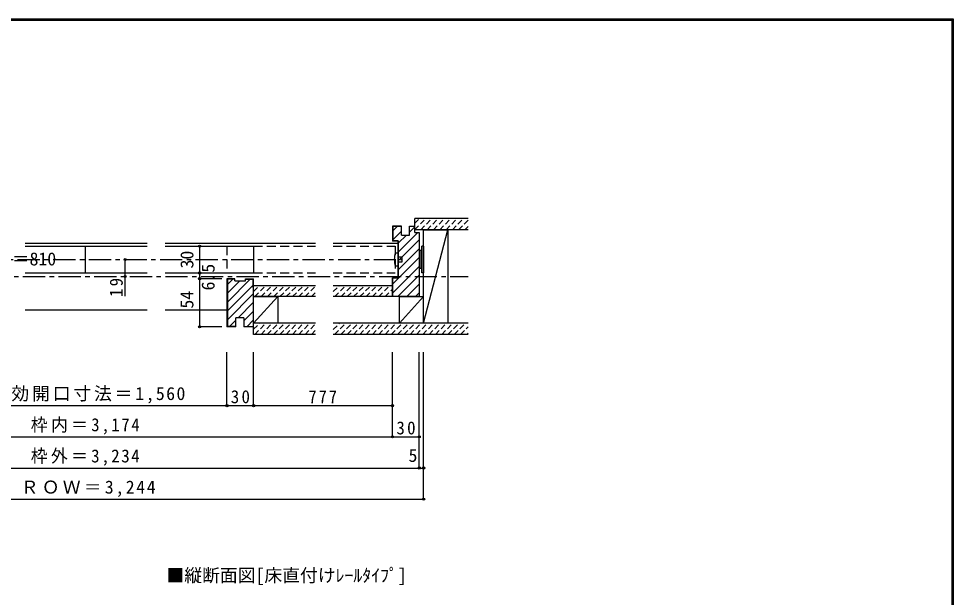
# Model space of a CAD drawing. Units: millimetres, scale not verified. Extents: x -973 to 977, y -718 to 696.
# Drawn here: x -73 to 977, y 46 to 696 of the extents above; entities that cross this region are included whole.
import ezdxf
from ezdxf.enums import TextEntityAlignment as Align

# ---------------------------------------------------------------- set-up
doc = ezdxf.new("R2010")
doc.units = ezdxf.units.MM
doc.header["$LTSCALE"] = 5
doc.header["$PDMODE"] = 32
doc.header["$PDSIZE"] = 2.5
for name, pattern in [('CHAIN1', [8, 5, -1, 1, -1]), ('DASHED1', [1.8, 1.2, -0.6]), ('DASHED2', [3, 2, -1])]:
    doc.linetypes.add(name, pattern=pattern)
for name, color, linetype in [('0-1_通り芯', 4, 'CHAIN1'), ('0-2_柱', 7, 'Continuous'), ('0-3_仕上げ', 2, 'Continuous'), ('0-4_枠', 3, 'Continuous'), ('0-6_扉', 6, 'Continuous'), ('0-7_金物', 7, 'Continuous'), ('0-A_文字', 3, 'Continuous'), ('0-B_寸法', 7, 'Continuous'), ('0-C_ハッチ', 4, 'DASHED1'), ('F-1_枠', 6, 'Continuous')]:
    doc.layers.add(name, color=color, linetype=linetype)
doc.styles.add('ＭＳ ゴシック', font='')
doc.styles.get('ＭＳ ゴシック').set_extended_font_data('MS Gothic')

msp = doc.modelspace()

# ---------------------------------------------------------------- linework, layer by layer
at = {"layer": '0-1_通り芯'}
for p, q in [((-354.367, 425.5), (357.746, 425.5)), ((-428.353, 406.5), (431.746, 406.5))]:
    msp.add_line(p, q, dxfattribs=at)
at = {"layer": '0-2_柱'}
for p, q in [((381.732, 354), (381.732, 459)), ((381.732, 459), (408.732, 459)), ((381.732, 354), (408.732, 459)), ((408.732, 459), (408.732, 354)), ((217.775, 384), (190.775, 354)), ((190.775, 384), (217.775, 384)), ((190.775, 354), (190.775, 384)), ((217.775, 384), (217.775, 354)), ((217.775, 354), (190.775, 354)), ((381.732, 354), (354.732, 354)), ((408.732, 354), (381.732, 354))]:
    msp.add_line(p, q, dxfattribs=at)
msp.add_lwpolyline([(354.732, 354), (354.732, 384), (381.732, 384)], close=True, dxfattribs=at)
at = {"layer": '0-3_仕上げ'}
for p, q in [((431.732, 471.5), (371.746, 471.5)), ((371.746, 459), (371.746, 471.5)), ((431.732, 459), (371.746, 459)), ((260.24, 396), (190.718, 396)), ((346.746, 396), (280.24, 396)), ((260.24, 384), (190.718, 384)), ((346.746, 384), (280.24, 384)), ((260.24, 354), (190.718, 354)), ((190.718, 341.5), (190.718, 354)), ((431.732, 354), (280.24, 354)), ((260.24, 341.5), (190.718, 341.5)), ((431.732, 341.5), (280.24, 341.5))]:
    msp.add_line(p, q, dxfattribs=at)
at = {"layer": '0-4_枠'}
for p, q in [((356.746, 462.5), (347.246, 462.5)), ((347.246, 462.5), (347.246, 446.5)), ((356.746, 453), (356.746, 463)), ((365.746, 453), (365.746, 463)), ((365.746, 463), (371.746, 463)), ((371.746, 456), (371.746, 463)), ((356.746, 453), (365.746, 453)), ((371.746, 456), (376.746, 456)), ((376.746, 456), (376.746, 384)), ((352.746, 446), (346.746, 446)), ((353.246, 446.5), (347.246, 446.5)), ((352.746, 446), (352.746, 405)), ((353.246, 446.5), (353.246, 404.5)), ((160.718, 404), (160.718, 350)), ((169.718, 404), (160.718, 404)), ((161.218, 403.5), (161.218, 350.5)), ((169.718, 403.5), (161.218, 403.5)), ((169.718, 401.5), (169.718, 404)), ((181.718, 404), (190.718, 404)), ((181.718, 403.5), (190.218, 403.5)), ((190.218, 394), (190.218, 403.5)), ((190.718, 350), (190.718, 404)), ((346.746, 384), (346.746, 405)), ((352.746, 405), (346.746, 405)), ((353.246, 404.5), (347.246, 404.5)), ((347.246, 384), (347.246, 404.5)), ((190.218, 394), (190.718, 394)), ((376.746, 384), (346.746, 384)), ((179.718, 360), (170.718, 360)), ((170.718, 350), (170.718, 360)), ((179.718, 360), (179.718, 350)), ((170.718, 350), (160.718, 350)), ((170.718, 350.5), (161.218, 350.5)), ((190.718, 350), (179.718, 350))]:
    msp.add_line(p, q, dxfattribs=at)
at = {"layer": '0-4_枠', "color": 4}
for p, q in [((-65.924, 444), (71.243, 444)), ((91.243, 444), (260.24, 444)), ((280.24, 444), (352.746, 444)), ((-65.924, 369), (71.243, 369)), ((91.243, 369), (160.718, 369))]:
    msp.add_line(p, q, dxfattribs=at)
at = {"layer": '0-4_枠'}
for points in [[(356.746, 463), (346.746, 463), (346.746, 446)], [(169.718, 401.5), (181.718, 401.5), (181.718, 404)]]:
    msp.add_lwpolyline(points, dxfattribs=at)
at = {"layer": '0-6_扉'}
for p, q in [((-65.924, 440.5), (71.243, 440.5)), ((1.69, 440.5), (1.69, 410.5)), ((91.243, 440.5), (190.718, 440.5)), ((190.718, 440.5), (190.718, 410.5)), ((-65.924, 410.5), (71.243, 410.5)), ((91.243, 410.5), (190.718, 410.5))]:
    msp.add_line(p, q, dxfattribs=at)
at = {"layer": '0-6_扉', "color": 2, "linetype": 'DASHED2'}
for p, q in [((160.718, 440.5), (160.718, 410.5)), ((160.718, 440.5), (260.24, 440.5)), ((280.24, 440.5), (349.746, 440.5)), ((349.746, 440.5), (349.746, 410.5)), ((160.718, 410.5), (260.24, 410.5)), ((280.24, 410.5), (349.746, 410.5))]:
    msp.add_line(p, q, dxfattribs=at)
at = {"layer": '0-7_金物'}
for p, q in [((377.746, 434.568), (376.739, 434.568)), ((379.746, 435.568), (377.746, 435.568)), ((377.746, 415.568), (377.746, 435.568)), ((379.746, 410.568), (379.746, 440.568)), ((381.746, 440.568), (379.746, 440.568)), ((381.746, 410.568), (381.746, 440.568)), ((357.746, 428), (352.746, 428)), ((352.746, 423), (357.746, 423)), ((357.746, 423), (357.746, 428)), ((352.746, 418), (349.746, 418)), ((377.746, 416.568), (376.739, 416.568)), ((379.746, 415.568), (377.746, 415.568)), ((381.746, 410.568), (379.746, 410.568))]:
    msp.add_line(p, q, dxfattribs=at)
msp.add_lwpolyline([(349.746, 433), (352.746, 433), (352.746, 418)], dxfattribs=at)
msp.add_arc((377.371, 425.5), 28.625, 164.81071, 195.18929, dxfattribs=at)
at = {"layer": '0-B_寸法', "color": 4}
for p, q in [((130.013, 440.5), (130.013, 350)), ((46.448, 384.5), (46.448, 425.5)), ((155.059, 404), (130.013, 404)), ((155.059, 350), (130.013, 350)), ((160.718, 261.5), (160.718, 321.5)), ((190.718, 261.5), (190.718, 321.5)), ((346.746, 226.5), (346.746, 321.5)), ((376.746, 191.5), (376.746, 321.5)), ((381.732, 156.5), (381.732, 321.5)), ((-157.339, 261.5), (160.718, 261.5)), ((160.718, 261.5), (190.718, 261.5)), ((190.718, 261.5), (346.746, 261.5)), ((-343.367, 226.5), (346.746, 226.5)), ((346.746, 226.5), (376.746, 226.5)), ((-373.367, 191.5), (376.746, 191.5)), ((376.746, 191.5), (381.732, 191.5)), ((-378.353, 156.5), (381.732, 156.5))]:
    msp.add_line(p, q, dxfattribs=at)
at = {"layer": '0-B_寸法'}
for p in [(130.013, 440.5), (46.448, 425.5), (130.013, 410.5), (46.448, 406.5), (130.013, 404), (130.013, 350), (160.718, 261.5), (190.718, 261.5), (346.746, 261.5), (346.746, 226.5), (376.746, 226.5), (376.746, 191.5), (381.732, 191.5), (381.732, 156.5)]:
    msp.add_point(p, dxfattribs=at)
at = {"layer": '0-C_ハッチ', "linetype": 'Continuous'}
for p, q in [((347.246, 457.584), (352.162, 462.5)), ((365.746, 456.285), (371.732, 462.271)), ((347.246, 447.684), (356.746, 457.184)), ((353.246, 433.885), (375.361, 456)), ((353.246, 443.785), (362.461, 453)), ((353.246, 423.986), (376.746, 447.486)), ((353.246, 414.086), (376.746, 437.586)), ((347.246, 398.187), (376.746, 427.687)), ((347.246, 388.287), (376.746, 417.787)), ((161.218, 397.484), (167.234, 403.5)), ((161.218, 377.685), (187.033, 403.5)), ((161.218, 387.585), (175.133, 401.5)), ((352.858, 384), (376.746, 407.888)), ((161.218, 367.786), (190.218, 396.786)), ((362.758, 384), (376.746, 397.988)), ((161.218, 357.886), (190.718, 387.386)), ((372.657, 384), (376.746, 388.089)), ((173.231, 360), (190.718, 377.487)), ((179.718, 356.587), (190.718, 367.587)), ((163.731, 350.5), (170.718, 357.487)), ((183.03, 350), (190.718, 357.688))]:
    msp.add_line(p, q, dxfattribs=at)
at = {"layer": '0-C_ハッチ'}
for p, q in [((371.732, 459.218), (384.014, 471.5)), ((371.746, 466.303), (376.943, 471.5)), ((378.585, 459), (391.085, 471.5)), ((385.657, 459), (398.157, 471.5)), ((392.728, 459), (405.228, 471.5)), ((399.799, 459), (412.299, 471.5)), ((406.87, 459), (419.37, 471.5)), ((413.941, 459), (426.441, 471.5)), ((421.012, 459), (431.732, 469.72)), ((428.083, 459), (431.732, 462.649)), ((190.718, 389.718), (197, 396)), ((192.071, 384), (204.071, 396)), ((199.142, 384), (211.142, 396)), ((206.213, 384), (218.213, 396)), ((213.284, 384), (225.284, 396)), ((220.356, 384), (232.356, 396)), ((227.427, 384), (239.427, 396)), ((234.498, 384), (246.498, 396)), ((241.569, 384), (253.569, 396)), ((248.64, 384), (260.24, 395.6)), ((255.711, 384), (260.24, 388.529)), ((280.24, 389.466), (286.774, 396)), ((281.845, 384), (293.845, 396)), ((288.916, 384), (300.916, 396)), ((295.987, 384), (307.987, 396)), ((303.058, 384), (315.058, 396)), ((310.129, 384), (322.129, 396)), ((317.2, 384), (329.2, 396)), ((324.271, 384), (336.271, 396)), ((331.342, 384), (343.342, 396)), ((338.414, 384), (346.746, 392.333)), ((345.485, 384), (346.746, 385.262)), ((190.718, 347.291), (197.427, 354)), ((191.998, 341.5), (204.498, 354)), ((199.069, 341.5), (211.569, 354)), ((206.14, 341.5), (218.64, 354)), ((213.211, 341.5), (225.711, 354)), ((220.282, 341.5), (232.782, 354)), ((227.353, 341.5), (239.853, 354)), ((234.424, 341.5), (246.924, 354)), ((241.495, 341.5), (253.995, 354)), ((248.566, 341.5), (260.24, 353.173)), ((280.24, 347.039), (287.2, 354)), ((281.771, 341.5), (294.271, 354)), ((288.842, 341.5), (301.342, 354)), ((295.914, 341.5), (308.414, 354)), ((302.985, 341.5), (315.485, 354)), ((310.056, 341.5), (322.556, 354)), ((317.127, 341.5), (329.627, 354)), ((324.198, 341.5), (336.698, 354)), ((331.269, 341.5), (343.769, 354)), ((338.34, 341.5), (350.84, 354)), ((345.411, 341.5), (357.911, 354)), ((352.482, 341.5), (364.982, 354)), ((359.553, 341.5), (372.053, 354)), ((366.624, 341.5), (379.124, 354)), ((373.695, 341.5), (386.195, 354)), ((380.766, 341.5), (393.266, 354)), ((387.837, 341.5), (400.337, 354)), ((394.909, 341.5), (407.409, 354)), ((401.98, 341.5), (414.48, 354)), ((409.051, 341.5), (421.551, 354)), ((416.122, 341.5), (428.622, 354)), ((423.193, 341.5), (431.746, 350.053)), ((255.637, 341.5), (260.24, 346.102)), ((430.264, 341.5), (431.746, 342.982))]:
    msp.add_line(p, q, dxfattribs=at)
at = {"layer": 'F-1_枠'}
for p, q in [((-973.347, 695.833), (976.653, 695.833)), ((-973.347, 695), (976.653, 695)), ((-973.347, 694.167), (976.653, 694.167)), ((974.986, 695.833), (974.986, -700.833)), ((975.82, 695.833), (975.82, -700.833)), ((976.653, 695.833), (976.653, -700.833))]:
    msp.add_line(p, q, dxfattribs=at)

# ---------------------------------------------------------------- texts
at = {"layer": '0-A_文字', "color": 7, "style": 'ＭＳ ゴシック'}
msp.add_text('■縦断面図[床直付けﾚｰﾙﾀｲﾌﾟ]', height=14.66, dxfattribs=at).set_placement((92.857, 59.319), align=Align.BOTTOM_LEFT)
at = {"layer": '0-B_寸法', "style": 'ＭＳ ゴシック'}
for s, p in [('ＤＷ＝810', (-120.924, 414.5)), ('5', (364.746, 194))]:
    msp.add_text(s, height=14.66, dxfattribs=at).set_placement(p, align=Align.BOTTOM_LEFT)
for s, p in [('30', (127.513, 415.5)), ('6.5', (151.312, 390.815)), ('54', (127.513, 370.459))]:
    msp.add_text(s, height=14.66, rotation=90, dxfattribs=at).set_placement(p, align=Align.BOTTOM_LEFT)
at = {"layer": '0-B_寸法', "insert": (43.948, 383.375), "char_height": 14.66, "attachment_point": 7, "rotation": 90, "style": 'ＭＳ ゴシック'}
msp.add_mtext('\\T1.27;\\W0.95;19', dxfattribs=at)
at = {"layer": '0-B_寸法', "char_height": 14.66, "attachment_point": 7, "style": 'ＭＳ ゴシック'}
for s, insert in [('\\T1.16;有効開口寸法＝1,560', (-104.56, 264)), ('\\T1.27;\\W0.95;30', (165.093, 264)), ('\\T1.27;\\W0.9;777', (252.482, 264)), ('\\T1.19;\\W0.95;枠内＝3,174', (-59.56, 229)), ('\\T1.27;\\W0.95;30', (351.121, 229)), ('\\T1.19;\\W0.95;枠外＝3,234', (-59.56, 194)), ('\\T1.18;ＲＯＷ＝3,244', (-70.81, 159))]:
    msp.add_mtext(s, dxfattribs=dict(at, insert=insert))

doc.saveas('drawing.dxf')
